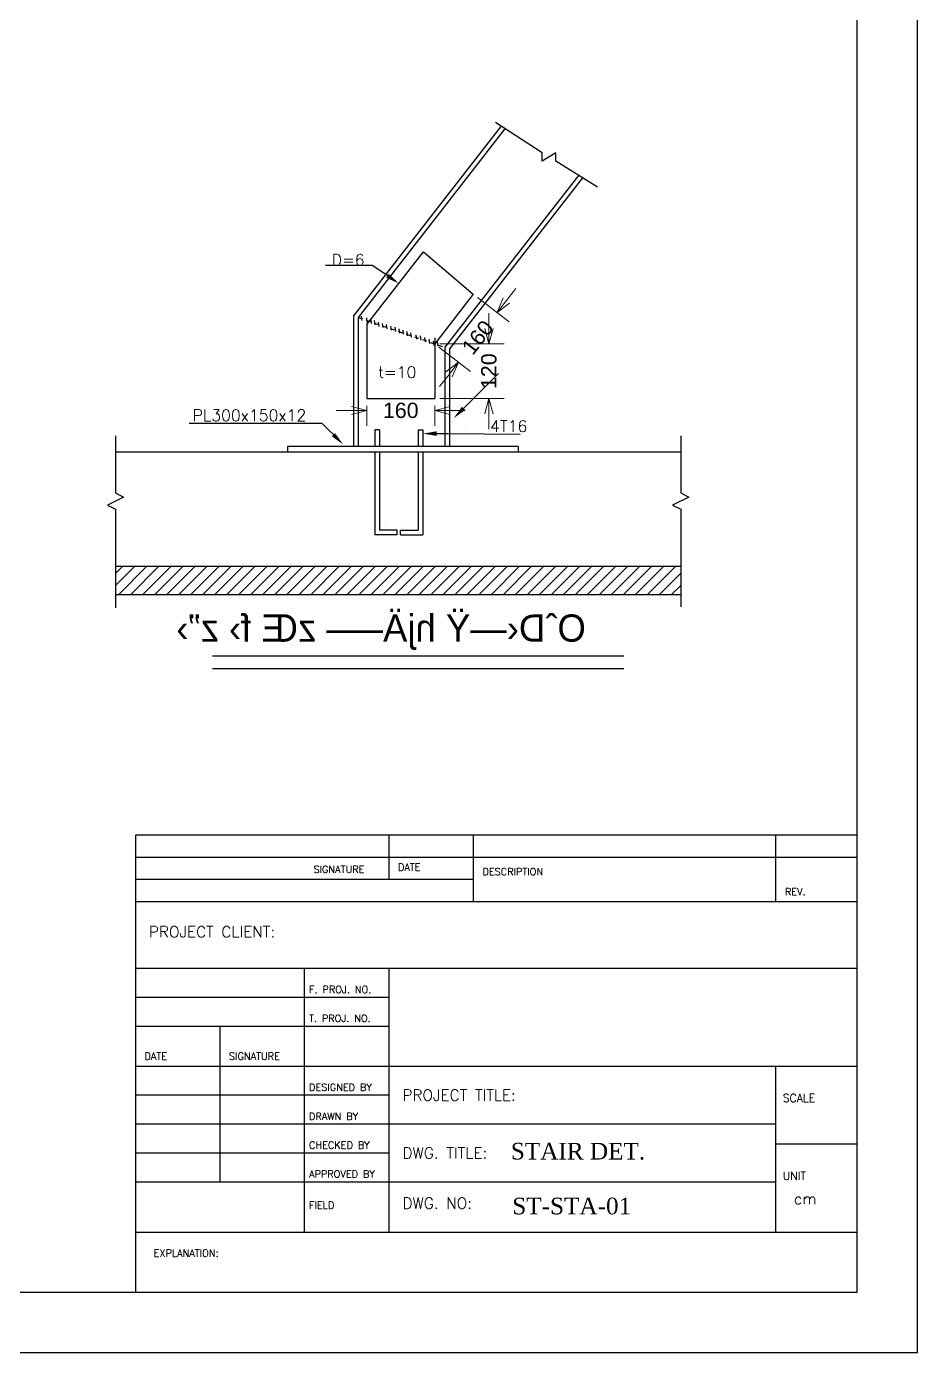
# Model space of a CAD drawing. Header units: inches. Extents: x 1387 to 2676, y -3005 to -2136.
# Drawn here: x 2564.46 to 2585.43, y -3004.57 to -2973.37 of the extents above; entities that cross this region are included whole.
import ezdxf

# ---------------------------------------------------------------- set-up
doc = ezdxf.new("R2010")
doc.units = ezdxf.units.IN
doc.header["$MEASUREMENT"] = 0
doc.linetypes.add('CENTER', pattern=[2, 1.25, -0.25, 0.25, -0.25])
for name, color, linetype in [('1', 1, 'Continuous'), ('2Y', 2, 'Continuous'), ('3G', 3, 'Continuous'), ('4', 4, 'Continuous'), ('5', 7, 'Continuous'), ('AXE', 1, 'CENTER'), ('DIM', 8, 'Continuous'), ('lateral brace', 5, 'Continuous'), ('Layer4', 118, 'Continuous'), ('TXT', 3, 'Continuous'), ('TXT-1', 125, 'Continuous')]:
    doc.layers.add(name, color=color, linetype=linetype)
doc.layers.add('2', color=2, linetype='Continuous', lineweight=9)
doc.styles.add('ROMANS', font='ROMANS')
doc.styles.add('ROMANT', font='romant')
doc.styles.add('SADE', font='SADE.shx')
doc.styles.get("Standard").update_dxf_attribs({"font": 'arial.ttf'})
doc.styles.add('style1', font='times.ttf')

# ---------------------------------------------------------------- blocks, each defined once
blk = doc.blocks.new('TOR')
at = {"layer": '2Y'}
for p, q in [((-0.1, 0.2), (0.1, 0.2)), ((0, -0.1), (0, 0.2))]:
    blk.add_line(p, q, dxfattribs=at)
blk.add_circle((0, 0), 0.108, dxfattribs=at)
blk = doc.blocks.new('_Open30')
at = {"color": 0, "linetype": 'ByBlock', "lineweight": -2}
for p, q in [((-1, 0.268), (0, 0)), ((0, 0), (-1, -0.268)), ((0, 0), (-1, 0))]:
    blk.add_line(p, q, dxfattribs=at)

msp = doc.modelspace()

# ---------------------------------------------------------------- hatches: boundary and pattern name
at = {"layer": '3G'}
h = msp.add_hatch(dxfattribs=at)
h.set_pattern_fill('ANSI31', color=256, scale=1.6, style=0)
h.set_pattern_definition([(45, (2832.7045, -3628.02003), (-0.141421356, 0.141421356), [])])
h.paths.add_polyline_path([(2566.554611, -2986.076034), (2566.554611, -2986.741414), (2579.854962, -2986.741414), (2579.854962, -2986.076034)])

# ---------------------------------------------------------------- linework, layer by layer
at = {"color": 81}
for p, q in [((2572.596135, -2978.997245), (2571.500517, -2978.997245)), ((2573.14691, -2979.359676), (2572.596135, -2978.997245)), ((2574.579586, -2982.523749), (2575.566086, -2981.535847)), ((2571.419527, -2982.711484), (2568.288549, -2982.711484)), ((2571.847909, -2983.140474), (2571.419527, -2982.711484)), ((2574.011565, -2982.95015), (2574.373997, -2982.95015)), ((2574.373997, -2982.95015), (2576.077768, -2982.961861))]:
    msp.add_line(p, q, dxfattribs=at)
for points in [[(2572.985302, -2979.193082), (2572.924694, -2979.282669), (2573.223759, -2979.4197)], [(2574.706219, -2982.320399), (2574.782756, -2982.396827), (2574.515203, -2982.588224)], [(2571.721275, -2982.937123), (2571.644738, -2983.013552), (2571.912292, -2983.204948)], [(2574.116518, -2982.896676), (2574.116518, -2983.004839), (2573.79203, -2982.950758)]]:
    msp.add_solid(points, dxfattribs=at)
at = {"layer": '1'}
for p, q in [((2567.029453, -2992.397556), (2567.029453, -3003.152673)), ((2567.029453, -2992.397556), (2567.029453, -3001.74009)), ((2584.010402, -2992.397556), (2567.029453, -2992.397556)), ((2572.993695, -2993.443914), (2572.993695, -2992.397556)), ((2574.981775, -2993.967093), (2574.981775, -2992.397556)), ((2582.097011, -2993.967093), (2582.097011, -2992.397556)), ((2584.010402, -2992.920735), (2567.029453, -2992.920735)), ((2574.981775, -2993.443914), (2567.029453, -2993.443914)), ((2584.010402, -2993.967093), (2567.029453, -2993.967093)), ((2584.010402, -2995.53663), (2567.029453, -2995.53663)), ((2571.005614, -3001.74009), (2571.005614, -2995.53663)), ((2572.993695, -3001.74009), (2572.993695, -2995.53663)), ((2572.993695, -2996.216763), (2567.029453, -2996.216763)), ((2572.993695, -2996.896896), (2567.029453, -2996.896896)), ((2569.017534, -3000.55915), (2569.017534, -2996.896896)), ((2572.993695, -2997.838618), (2567.029453, -2997.838618)), ((2584.010402, -2997.838618), (2572.993695, -2997.838618)), ((2582.097011, -3001.74009), (2582.097011, -2997.838618)), ((2572.993695, -2998.518751), (2567.029453, -2998.518751)), ((2582.097011, -2999.198884), (2567.029453, -2999.198884)), ((2584.010402, -2999.669745), (2582.097011, -2999.669745)), ((2572.993695, -2999.879017), (2567.029453, -2999.879017)), ((2572.993695, -3000.55915), (2567.029453, -3000.55915)), ((2582.097011, -3000.55915), (2572.993695, -3000.55915)), ((2567.029453, -3001.74009), (2584.010402, -3001.74009))]:
    msp.add_line(p, q, dxfattribs=at)
msp.add_lwpolyline([(2502.742051, -3003.152673), (2584.010402, -3003.152673), (2584.010402, -2946.519677), (2502.742051, -2946.519677)], close=True, dxfattribs=at)
at = {"layer": '2', "color": 1, "linetype": 'Continuous'}
for p, q in [((2575.754137, -2979.819068), (2575.975077, -2979.53484)), ((2575.07372, -2979.746129), (2575.817425, -2980.324236)), ((2575.342371, -2980.478365), (2575.342371, -2980.118365)), ((2574.165055, -2980.91508), (2574.908759, -2981.493187)), ((2574.191364, -2980.838365), (2575.702371, -2980.838365)), ((2574.403591, -2981.556475), (2574.182651, -2981.840703)), ((2574.191364, -2982.125432), (2575.702371, -2982.125432)), ((2572.109539, -2982.40625), (2571.749539, -2982.40625)), ((2572.469539, -2982.293543), (2572.469539, -2982.76625)), ((2574.066364, -2982.293543), (2574.066364, -2982.76625)), ((2574.426364, -2982.40625), (2574.786364, -2982.40625)), ((2575.342371, -2982.485432), (2575.342371, -2982.845432))]:
    msp.add_line(p, q, dxfattribs=at)
at = {"layer": '3G'}
for p, q in [((2576.597535, -2976.34328), (2575.497404, -2975.628181)), ((2575.617274, -2975.730299), (2572.156119, -2980.183323)), ((2575.708913, -2975.787603), (2572.263639, -2980.220194)), ((2576.599198, -2976.541017), (2576.597535, -2976.34328)), ((2576.91891, -2976.345847), (2576.599198, -2976.541017)), ((2576.91911, -2976.544478), (2576.91891, -2976.345847)), ((2577.894785, -2977.151638), (2576.91911, -2976.544478)), ((2577.450834, -2976.875368), (2574.306519, -2980.920753)), ((2577.542618, -2976.932485), (2574.414039, -2980.957625)), ((2572.469539, -2980.385348), (2573.802977, -2978.678113)), ((2573.802977, -2978.678113), (2574.97503, -2979.669413)), ((2574.97503, -2979.669413), (2574.066364, -2980.838365)), ((2572.156119, -2980.183323), (2572.156119, -2983.253634)), ((2572.263639, -2980.21991), (2572.263639, -2983.253634)), ((2572.469539, -2980.385348), (2572.469539, -2982.125432)), ((2574.066364, -2980.697372), (2574.066364, -2982.125432)), ((2574.306519, -2980.920753), (2574.306519, -2983.253634)), ((2574.414039, -2980.957625), (2574.414039, -2983.253634)), ((2572.469539, -2982.125432), (2574.066364, -2982.125432)), ((2566.555288, -2983.001702), (2566.555288, -2984.347279)), ((2579.85564, -2983.001702), (2579.85564, -2984.347279)), ((2579.85564, -2983.388034), (2566.555288, -2983.388034)), ((2576.028337, -2983.253634), (2570.60088, -2983.253634)), ((2570.60088, -2983.253634), (2570.60088, -2983.388034)), ((2576.028337, -2983.253634), (2576.028337, -2983.388034)), ((2566.555288, -2984.347279), (2566.744784, -2984.44245)), ((2579.85564, -2984.347279), (2580.045135, -2984.44245)), ((2566.744784, -2984.44245), (2566.365115, -2984.631437)), ((2566.365115, -2984.631437), (2566.554611, -2984.726609)), ((2580.045135, -2984.44245), (2579.665466, -2984.631437)), ((2579.665466, -2984.631437), (2579.854962, -2984.726609)), ((2566.554611, -2984.726609), (2566.554611, -2987.05242)), ((2579.854962, -2984.726609), (2579.854962, -2987.024834)), ((2579.854962, -2986.076034), (2566.554611, -2986.076034)), ((2579.854962, -2986.741414), (2566.554611, -2986.741414))]:
    msp.add_line(p, q, dxfattribs=at)
at = {"layer": '5', "color": 7, "linetype": 'Continuous'}
for p, q in [((2572.660328, -2982.858384), (2572.660328, -2983.253634)), ((2572.767848, -2982.858384), (2572.660328, -2982.858384)), ((2572.767848, -2982.858384), (2572.767848, -2983.253634)), ((2573.676816, -2982.858384), (2573.676816, -2983.253634)), ((2573.676816, -2982.858384), (2573.784336, -2982.858384)), ((2573.784336, -2982.858384), (2573.784336, -2983.253634)), ((2572.660328, -2983.388034), (2572.660328, -2985.329497)), ((2572.767848, -2983.388034), (2572.767848, -2985.221977)), ((2573.676816, -2983.388034), (2573.676816, -2985.221977)), ((2573.784336, -2983.388034), (2573.784336, -2985.329497)), ((2573.180359, -2985.329497), (2572.660328, -2985.329497)), ((2573.180359, -2985.221977), (2572.767848, -2985.221977)), ((2573.180359, -2985.329497), (2573.180359, -2985.221977)), ((2573.264306, -2985.221977), (2573.676816, -2985.221977)), ((2573.264306, -2985.329497), (2573.264306, -2985.221977)), ((2573.264306, -2985.329497), (2573.784336, -2985.329497)), ((2568.837144, -2988.477192), (2578.515862, -2988.477192))]:
    msp.add_line(p, q, dxfattribs=at)
at = {"layer": 'AXE', "ltscale": 0.08}
for p, q in [((2572.263333, -2980.219805), (2574.306519, -2980.920753)), ((2572.338497, -2980.189582), (2572.356235, -2980.322806)), ((2572.459387, -2980.226753), (2572.477125, -2980.359978)), ((2572.56168, -2980.263926), (2572.579418, -2980.397151)), ((2572.645375, -2980.291806), (2572.663112, -2980.425031)), ((2572.738367, -2980.328978), (2572.756104, -2980.462202)), ((2572.83136, -2980.356858), (2572.849098, -2980.490082)), ((2572.924354, -2980.384737), (2572.942092, -2980.517961)), ((2573.026646, -2980.42191), (2573.044383, -2980.555134)), ((2573.128939, -2980.449789), (2573.146676, -2980.583013)), ((2573.221932, -2980.486962), (2573.23967, -2980.620186)), ((2573.314926, -2980.514841), (2573.332664, -2980.648065)), ((2573.407918, -2980.552013), (2573.425656, -2980.685238)), ((2573.500912, -2980.579893), (2573.51865, -2980.713118)), ((2573.621804, -2980.626359), (2573.639541, -2980.759583)), ((2573.724095, -2980.654238), (2573.741833, -2980.787462)), ((2573.826388, -2980.691411), (2573.844126, -2980.824635)), ((2573.928681, -2980.728583), (2573.946419, -2980.861808)), ((2574.030973, -2980.775049), (2574.04871, -2980.908273)), ((2574.123966, -2980.793635), (2574.141704, -2980.92686))]:
    msp.add_line(p, q, dxfattribs=at)
at = {"layer": 'DIM'}
msp.add_lwpolyline([(2501.326227, -3004.568498), (2585.426227, -3004.568498), (2585.426227, -2945.103852), (2501.326227, -2945.103852)], close=True, dxfattribs=at)
at = {"layer": 'lateral brace'}
msp.add_lwpolyline([(2501.326227, -3004.568498), (2585.426227, -3004.568498), (2585.426227, -2945.103852), (2501.326227, -2945.103852)], close=True, dxfattribs=at)
at = {"layer": 'Layer4'}
msp.add_lwpolyline([(2585.426227, -2945.103852), (2501.326227, -2945.103852), (2501.326227, -3004.568498), (2585.426227, -3004.568498)], close=True, dxfattribs=at)
at = {"layer": 'TXT', "color": 121}
msp.add_line((2568.837144, -2988.177192), (2578.515862, -2988.177192), dxfattribs=at)

# ---------------------------------------------------------------- block references
at = {"layer": '2', "color": 1, "linetype": 'Continuous'}
for p, xscale, yscale, zscale, rotation in [((2575.533197, -2980.103295), 0.3600000000000228, 0.3600000000000228, 0.3600000000000228, 232.1408578684529), ((2575.342371, -2980.838365), 0.3600000000000136, 0.3600000000000136, 0.3600000000000136, 270), ((2574.624531, -2981.272247), 0.3600000000000229, 0.3600000000000229, 0.3600000000000229, 52.14085786845288), ((2575.342371, -2982.125432), 0.3600000000000136, 0.3600000000000136, 0.3600000000000136, 90), ((2574.066364, -2982.40625), 0.3599999999999, 0.3599999999999, 0.3599999999999, 180)]:
    msp.add_blockref('_Open30', p, dxfattribs=dict(at, xscale=xscale, yscale=yscale, zscale=zscale, rotation=rotation))
at = {"layer": '2', "color": 1, "linetype": 'Continuous', "xscale": 0.3599999999999, "yscale": 0.3599999999999, "zscale": 0.3599999999999}
msp.add_blockref('_Open30', (2572.469539, -2982.40625), dxfattribs=at)
at = {"layer": 'DIM', "xscale": 0.01344000000017331, "yscale": 0.01344000000017331, "zscale": 0.01344000000017331}
for p in [(2574.777519, -2982.869348), (2572.886874, -2985.130338)]:
    msp.add_blockref('TOR', p, dxfattribs=at)

# ---------------------------------------------------------------- texts
at = {"layer": '1'}
for s, height, style, p in [('SIGNATURE', 0.1674173, 'ROMANS', (2571.214886, -2993.28696)), ('DATE', 0.1674173, 'ROMANS', (2573.202966, -2993.234642)), ('DESCRIPTION', 0.16741731, 'ROMANS', (2575.191047, -2993.339278)), ('REV.', 0.1674173, 'ROMANS', (2582.306282, -2993.810139)), ('PROJECT CLIENT:', 0.26158955, 'ROMANS', (2567.34336, -2994.801442)), ('F. PROJ. NO.', 0.16741731, 'ROMANS', (2571.11025, -2996.112127)), ('T. PROJ. NO.', 0.16741731, 'ROMANS', (2571.11025, -2996.79226)), ('DATE', 0.1674173, 'ROMANS', (2567.238725, -2997.681665)), ('SIGNATURE', 0.1674173, 'ROMANS', (2569.226805, -2997.681665)), ('DESIGNED BY', 0.16741731, 'ROMANS', (2571.11025, -2998.414115)), ('PROJECT TITLE:', 0.26158955, 'ROMANS', (2573.307602, -2998.645759)), ('SCALE', 0.1883445, 'ROMANS', (2582.253965, -2998.675705)), ('DRAWN BY', 0.1674173, 'ROMANS', (2571.11025, -2999.094248)), ('CHECKED BY', 0.1674173, 'ROMANS', (2571.11025, -2999.774381)), (' STAIR DET.', 0.39238432, 'style1', (2575.709913, -3000.028672)), ('DWG. TITLE:', 0.26158955, 'ROMANS', (2573.307602, -3000.006025)), ('APPROVED BY', 0.16741731, 'ROMANS', (2571.11025, -3000.454514)), ('UNIT', 0.1883445, 'ROMANS', (2582.253965, -3000.506832)), ('DWG. NO:', 0.2615895, 'ROMANS', (2573.307602, -3001.186965)), ('ST-STA-01', 0.3923843, 'style1', (2575.891453, -3001.318851)), ('cm', 0.2615895, 'ROMANS', (2582.515554, -3001.082329)), ('FIELD', 0.1674173, 'ROMANS', (2571.11025, -3001.186965)), ('EXPLANATION:', 0.16741731, 'ROMANS', (2567.453553, -3002.315704))]:
    msp.add_text(s, height=height, dxfattribs=dict(at, style=style)).set_placement(p)
at = {"layer": '2', "color": 2, "linetype": 'Continuous', "char_height": 0.36, "attachment_point": 5}
for s, insert, rotation in [('\\A1;160', (2575.078864, -2980.687771), 52.1408579), ('\\A1;120', (2575.342371, -2981.481898), 90)]:
    msp.add_mtext(s, dxfattribs=dict(at, insert=insert, rotation=rotation))
at = {"layer": '2', "color": 2, "linetype": 'Continuous', "insert": (2573.267952, -2982.40625), "char_height": 0.36, "attachment_point": 5}
msp.add_mtext('\\A1;160', dxfattribs=at)
at = {"layer": '4', "color": 2, "style": 'SADE', "text_generation_flag": 2}
msp.add_text('OˆD‹—Ÿ hjÄ—– zŒ f› z”›', height=0.642106, dxfattribs=at).set_placement((2577.622646, -2987.846998))
at = {"layer": 'TXT-1', "color": 125, "linetype": 'Continuous', "style": 'ROMANT'}
for s, p in [('D=6', (2571.646031, -2978.997245)), ('t=10', (2572.735495, -2981.63994)), ('PL300x150x12', (2568.372795, -2982.65541)), ('4T16', (2575.370809, -2982.910754))]:
    msp.add_text(s, height=0.2688, dxfattribs=at).set_placement(p)

doc.saveas('drawing.dxf')
